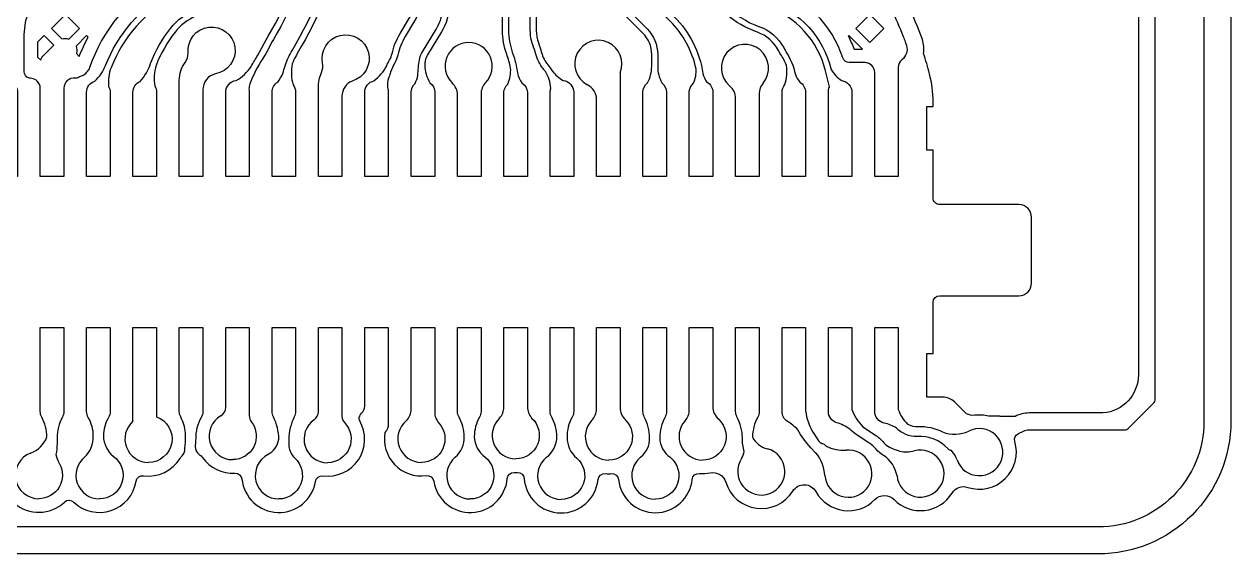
# Model space of a CAD drawing. Extents: x 726 to 3150, y -650 to 148.
# Drawn here: x 2607.3 to 2616.41, y -589.8 to -585.8 of the extents above; entities that cross this region are included whole.
import ezdxf

# ---------------------------------------------------------------- set-up
doc = ezdxf.new("R2010")
doc.units = 0
doc.layers.add('bak_bak_btr2-bcq2792', color=8, linetype='Continuous')
doc.layers.add('bak_outline', color=12, linetype='Continuous')

msp = doc.modelspace()

# ---------------------------------------------------------------- linework, layer by layer
at = {"layer": 'bak_bak_btr2-bcq2792'}
msp.add_line((2607.4049, -586.0521), (2607.4279, -586.0751), dxfattribs=at)
for points in [[(2598.0005, -555.3814), (2598.0005, -549.881, -0.196002), (2602.2464, -539.4663, 0.196006), (2603.017, -537.5762), (2603.017, -506.9827, -0.414216), (2603.8135, -506.1862), (2615.4135, -506.1862, -0.414216), (2616.21, -506.9827), (2616.21, -537.991, -0.202307), (2611.7084, -548.6611, 0.202311), (2611.1935, -549.8813), (2611.1935, -555.3811, 0.202315), (2611.7084, -556.6014, -0.202307), (2616.21, -567.2714), (2616.21, -588.8027, -0.414217), (2615.4135, -589.5993), (2603.8135, -589.5993, -0.414217), (2603.017, -588.8027), (2603.017, -567.6862, 0.196007), (2602.2464, -565.7962, -0.196002)], [(2607.5082, -585.8358), (2607.5877, -585.9153, -0.148865), (2607.6395, -585.9163), (2607.72, -585.8357), (2607.6141, -585.7298)]]:
    msp.add_lwpolyline(points, format="xyb", close=True, dxfattribs=at)
for points in [[(2609.0633, -560.0683, -0.187222), (2611.8109, -567.1484, -0.120762), (2611.8083, -567.1588), (2611.8083, -585.1131, 0.198841), (2611.9724, -585.5094), (2612.2114, -585.7484, -0.160394), (2612.4274, -586.1759, 0.08457), (2612.4579, -586.2406, -0.26797), (2612.5024, -586.3176), (2612.5024, -586.9526), (2612.3246, -586.9526), (2612.3246, -586.3176, -0.221795), (2612.3563, -586.2495, 0.130023), (2612.3756, -586.1422, 0.145827), (2612.1796, -585.7803), (2611.9406, -585.5413, -0.198837), (2611.7633, -585.1131), (2611.7633, -567.1484, -0.12073), (2611.7659, -567.1381, 0.003119), (2611.7649, -566.9908, 0.198397), (2608.6071, -559.6614, -0.034382)], [(2610.4623, -562.449, -0.119188), (2611.599, -567.1483), (2611.599, -585.2292, 0.198909), (2611.7426, -585.5757), (2612.006, -585.8391, -0.198885), (2612.086, -586.0323), (2612.086, -586.1229, 0.124476), (2612.1173, -586.2468, -0.234344), (2612.1524, -586.3176), (2612.1524, -586.9526), (2611.9746, -586.9526), (2611.9746, -586.3176, -0.234151), (2612.0096, -586.2469, 0.124489), (2612.041, -586.1229), (2612.041, -586.0323, 0.198886), (2611.9741, -585.8709), (2611.7107, -585.6076, -0.198911), (2611.554, -585.2292), (2611.553, -566.9948, 0.154555), (2609.5976, -561.1291)], [(2610.7164, -565.0333, -0.050566), (2610.9498, -566.9635), (2610.9508, -567.0016, -0.003403), (2610.96, -568.345), (2610.96, -585.851, 0.086272), (2610.9886, -586.0158, -0.05087), (2611.0279, -586.1746, 0.080048), (2611.0607, -586.2475, -0.242459), (2611.1023, -586.3176), (2611.1023, -586.9526), (2610.9245, -586.9526), (2610.9245, -586.3176, -0.199374), (2610.9545, -586.2563, 0.124478), (2610.9754, -586.1348, 0.035543), (2610.9462, -586.0308, -0.086175), (2610.915, -585.851), (2610.915, -568.345, 0.003403), (2610.9058, -567.0022, -0.015413), (2610.9059, -567.001), (2610.9048, -566.9645, 0.148333), (2609.1858, -561.6673)], [(2609.2102, -567.0331), (2609.2099, -584.8137, -0.198921), (2608.9088, -585.5407), (2608.8865, -585.5632, -0.107688), (2608.6177, -585.7352, 0.012001), (2608.6001, -585.7424, 0.126113), (2608.4422, -585.8635, 0.075288), (2608.2996, -586.115, 0.113512), (2608.2884, -586.27, -0.142267), (2608.3022, -586.3176), (2608.3022, -586.9526), (2608.1244, -586.9526), (2608.1244, -586.3176, -0.300052), (2608.1783, -586.2359, 0.115112), (2608.2573, -586.0996, -0.075514), (2608.407, -585.8355, -0.13818), (2608.6023, -585.693, 0.107632), (2608.8547, -585.5313), (2608.877, -585.5088, 0.198918), (2609.1649, -584.8137), (2609.1652, -567.0331, 0.023929)], [(2609.6498, -567.1433), (2609.6488, -584.2175, -0.133928), (2609.1849, -585.9184, 0.023647), (2609.1481, -585.9883, -0.057461), (2609.1454, -585.9926, -0.028506), (2609.1201, -586.0387), (2609.1045, -586.0631, 0.051206), (2609.0068, -586.2548, 0.028543), (2608.999, -586.2938, -0.068021), (2609.0023, -586.3176), (2609.0023, -586.9526), (2608.8245, -586.9526), (2608.8245, -586.3176, -0.381482), (2608.9033, -586.2292, 0.112943), (2609.0172, -586.1234, -0.022358), (2609.0667, -586.0387), (2609.1462, -585.8954, 0.133915), (2609.6038, -584.2175), (2609.6041, -567.0458)], [(2609.8591, -567.1428), (2609.8581, -584.2176, -0.133917), (2609.3653, -586.0247, 0.023725), (2609.3376, -586.0772, -0.028065), (2609.3364, -586.0793, -0.023714), (2609.3357, -586.0812, 0.011162), (2609.3259, -586.1042, 0.112344), (2609.3327, -586.2619, -0.170865), (2609.3523, -586.3176), (2609.3523, -586.9526), (2609.1745, -586.9526), (2609.1745, -586.3176, -0.26731), (2609.2187, -586.2407, 0.052661), (2609.2564, -586.1762, -0.04935), (2609.2947, -586.0627, -0.031552), (2609.296, -586.0603, -0.02731), (2609.2968, -586.0581, -0.023804), (2609.3266, -586.0017, 0.1339), (2609.8131, -584.2176), (2609.8134, -567.042)], [(2610.2996, -567.1421), (2610.2986, -585.602, -0.134189), (2610.2502, -585.7789), (2610.1799, -585.898, 0.07607), (2610.124, -586.0367, -0.072716), (2610.1007, -586.0957, 0.055272), (2610.0699, -586.1666, -0.021672), (2610.0569, -586.203, 0.002863), (2610.0531, -586.2126, 0.054086), (2610.045, -586.2824, -0.102176), (2610.0523, -586.3176), (2610.0523, -586.9526), (2609.8745, -586.9526), (2609.8745, -586.3176, -0.350437), (2609.9438, -586.2309, 0.115677), (2610.0399, -586.1174, -0.031204), (2610.0617, -586.0732, 0.07287), (2610.0802, -586.0262, -0.075987), (2610.1411, -585.8751), (2610.2115, -585.756, 0.134182), (2610.2536, -585.602), (2610.2538, -567.0343)], [(2610.5114, -567.1418), (2610.5114, -579.9031, -0.060085), (2610.5108, -579.9084), (2610.5104, -585.6591, -0.137229), (2610.4535, -585.8624), (2610.3483, -586.0352, 0.097084), (2610.3316, -586.0803, 0.008393), (2610.3269, -586.1128, 0.118025), (2610.3659, -586.2458, -0.239187), (2610.4023, -586.3176), (2610.4023, -586.9526), (2610.2245, -586.9526), (2610.2245, -586.3176, -0.215897), (2610.2548, -586.2508, 0.054266), (2610.2753, -586.1897, -0.028501), (2610.2872, -586.073, -0.097015), (2610.31, -586.0117), (2610.4151, -585.839, 0.13723), (2610.4654, -585.6591), (2610.4659, -579.9029, -0.046712), (2610.4664, -579.8988), (2610.4657, -567.0308)], [(2608.845, -567.063), (2608.845, -584.6428, -0.268376), (2608.3529, -585.4613, 0.185257), (2607.7971, -586.1312, -0.094293), (2607.7878, -586.1477, 0.032241), (2607.7693, -586.1731, -0.1869), (2607.7398, -586.1949, 0.055641), (2607.7137, -586.2057, -0.129157), (2607.6887, -586.2122, 0.459602), (2607.6022, -586.2872), (2607.6022, -586.9526), (2607.4244, -586.9526), (2607.4244, -586.2872, 0.414244), (2607.3494, -586.2122, -0.109318), (2607.3389, -586.2098, -0.327989), (2607.3032, -586.1614), (2607.3032, -585.9053, -0.156742), (2607.4139, -585.5602, 0.145931), (2607.5567, -585.0826), (2607.5567, -567.5569, 0.040655)], [(2608.9981, -567.1001), (2608.9981, -584.6267, -0.27194), (2608.4303, -585.5933, 0.173601), (2607.9593, -586.1323, 0.118308), (2607.9405, -586.2734, -0.130686), (2607.9522, -586.3176), (2607.9522, -586.9526), (2607.7744, -586.9526), (2607.7744, -586.3176, -0.325803), (2607.8361, -586.2329, 0.119076), (2607.9177, -586.1151, -0.173457), (2608.4085, -585.5539, 0.271916), (2608.9531, -584.6267), (2608.9531, -567.1001, 0.023997)], [(2607.2278, -589.4176, 0.390724), (2607.6073, -589.4115, -0.400848), (2607.6774, -589.4118, 0.605166), (2608.1478, -589.2548, -0.407259), (2608.2047, -589.2124, 0.296343), (2608.48, -589.0819, -0.060175), (2608.4952, -589.0628, 0.196083), (2608.5169, -589.0105, -0.021171), (2608.5199, -588.9666, 0.04261), (2608.5212, -588.9192, -0.013793), (2608.5203, -588.8888, 0.10223), (2608.4846, -588.7688, -0.121227), (2608.4744, -588.7275), (2608.4744, -588.0925), (2608.6522, -588.0925), (2608.6522, -588.7275, -0.134827), (2608.6398, -588.7729, 0.138023), (2608.5979, -588.9352, -0.028355), (2608.5956, -588.9753, 0.008727), (2608.5942, -588.9905, -0.011786), (2608.5942, -588.9914, 0.239041), (2608.6249, -589.0519, -0.085807), (2608.6495, -589.0763, 0.258031), (2608.8938, -589.1931, -0.401898), (2608.9474, -589.2388, 0.875676), (2609.5019, -589.2564, -0.403653), (2609.5585, -589.2142, 0.620256), (2609.8364, -588.7972, -0.123266), (2609.8333, -588.7851, -0.248741), (2609.8498, -588.7409, 0.208324), (2609.8745, -588.6864), (2609.8745, -588.0925), (2610.0523, -588.0925), (2610.0523, -588.8232, -0.198247), (2610.0264, -588.8859, 0.50689), (2610.338, -589.2122, -0.407289), (2610.3949, -589.2546, 0.885783), (2610.9502, -589.2343, -0.402663), (2611.003, -589.1878, 0.022047), (2611.0276, -589.1877, -0.392872), (2611.0782, -589.2348, 0.915091), (2611.6357, -589.2421, -0.412881), (2611.6911, -589.1967, 0.023501), (2611.7173, -589.1979, 0.016939), (2611.7361, -589.1972, -0.402676), (2611.7902, -589.2424, 0.898567), (2612.3467, -589.2411, -0.408887), (2612.4015, -589.1959, 0.072456), (2612.4821, -589.1911, -0.38864), (2612.6002, -589.2612, 0.646197), (2613.1059, -589.3285, -0.571468), (2613.2809, -589.3331, 0.501878), (2613.7256, -589.3933, -0.419399), (2613.8707, -589.393, 0.486894), (2614.3083, -589.3435, -0.346833), (2614.4267, -589.3005, 0.60717), (2614.782, -588.9533, -0.37151), (2614.8089, -588.8938), (2614.8476, -588.8759, -0.10736), (2614.8897, -588.8667), (2615.6084, -588.8667, 0.198619), (2615.6437, -588.8521), (2615.828, -588.6683, 0.199282), (2615.8427, -588.6329), (2615.8427, -567.1464, 0.033094)], [(2612.2516, -567.1474), (2612.2516, -585.0178, 0.198501), (2612.4622, -585.5273), (2612.5912, -585.6565, 0.112352), (2612.8558, -585.823, -0.188639), (2613.0372, -585.9811, 0.02525), (2613.0516, -586.0059, -0.094628), (2613.1253, -586.1838, 0.052132), (2613.1582, -586.2407, -0.267015), (2613.2024, -586.3176), (2613.2024, -586.9526), (2613.0246, -586.9526), (2613.0246, -586.3176, -0.182643), (2613.0468, -586.2588, 0.115479), (2613.0579, -586.1149, 0.05108), (2613.0139, -586.0304, -0.025178), (2612.9972, -586.0017, 0.188519), (2612.8406, -585.8653, -0.023479), (2612.7724, -585.8375, -0.087405), (2612.5594, -585.6883), (2612.4304, -585.5591, -0.198503), (2612.2066, -585.0179), (2612.2066, -567.1474, 0.202305)], [(2612.4609, -567.1474), (2612.4609, -584.9754, 0.122757), (2612.5371, -585.2803, 0.074268), (2612.6105, -585.3794), (2612.7411, -585.5103, 0.111528), (2612.9262, -585.6256, -0.250908), (2613.397, -586.1461, 0.126129), (2613.4752, -586.2295, -0.375303), (2613.5522, -586.3176), (2613.5522, -586.9526), (2613.3744, -586.9526), (2613.3744, -586.3176, -0.113849), (2613.3833, -586.2787), (2613.3834, -586.2767), (2613.353, -586.1557, 0.250393), (2612.911, -585.668, -0.023501), (2612.8609, -585.6478, -0.088755), (2612.7056, -585.5381), (2612.5787, -585.4112, -0.074398), (2612.4973, -585.3013, -0.025196), (2612.4675, -585.2382, -0.097286), (2612.4159, -584.9754), (2612.4159, -567.1474, 0.202305)], [(2613.8483, -567.1469), (2613.8483, -585.6878, -0.020524), (2613.9399, -585.8974, -0.003828), (2613.9549, -585.9367), (2613.9647, -585.9636, -0.30902), (2613.9293, -586.0728, 0.223381), (2613.9022, -586.1306), (2613.9022, -586.9526), (2613.7244, -586.9526), (2613.7244, -586.1689, 0.410099), (2613.6504, -586.0939), (2613.5323, -586.0938, -0.324155), (2613.4841, -586.0588, 0.231826), (2612.9603, -585.5232, -0.022759), (2612.9247, -585.5088, -0.081977), (2612.8209, -585.4372, -0.028088), (2612.8171, -585.4331, -0.010633), (2612.8157, -585.4318), (2612.6764, -585.2896, -0.07502), (2612.6318, -585.2285, -0.024865), (2612.6089, -585.18, -0.09684), (2612.5687, -584.976), (2612.5687, -567.1474, 0.159973)], [(2615.7152, -567.1469), (2615.7152, -588.4507, -0.391957), (2615.448, -588.7392), (2614.8897, -588.7392, 0.120041), (2614.7843, -588.7649), (2614.672, -588.7649), (2614.6703, -588.7631), (2614.5834, -588.7631, 0.093247), (2614.48, -588.7565, -0.153559), (2614.4163, -588.7448), (2614.3269, -588.6554, 0.197537), (2614.239, -588.6193), (2614.1174, -588.6193), (2614.1174, -588.2907), (2614.1653, -588.2907), (2614.1653, -587.9035, -0.414107), (2614.2153, -587.8535), (2614.3954, -587.8535), (2614.3954, -587.854), (2614.813, -587.854, 0.414238), (2614.908, -587.759), (2614.908, -587.2609, 0.414236), (2614.813, -587.1659), (2614.2153, -587.1659, -0.414254), (2614.1653, -587.1159), (2614.1653, -586.7544), (2614.1174, -586.7544), (2614.1174, -586.4258), (2614.1653, -586.4258), (2614.1653, -586.391, 0.064068), (2614.1379, -586.1779, 0.013699), (2614.0937, -586.026, 0.117381), (2614.0845, -585.9203, 0.02431), (2613.9758, -585.6587)], [(2607.4546, -567.5604), (2607.4546, -585.0823, -0.1504), (2607.3214, -585.5153, 0.150348), (2607.2014, -585.9053), (2607.2014, -586.1168, 0.125999), (2607.2423, -586.2769, -0.119415), (2607.2522, -586.3176), (2607.2522, -586.9526), (2607.0744, -586.9526), (2607.0744, -586.3176, -0.12817), (2607.0857, -586.2742, 0.12365), (2607.1252, -586.1169), (2607.1252, -585.9053, -0.150444), (2607.2585, -585.4722, 0.1503), (2607.3784, -585.0823), (2607.3784, -567.5579, 0.040679)], [(2611.1693, -568.3443), (2611.1693, -585.851, 0.086524), (2611.1858, -585.9454, -0.018859), (2611.2089, -586.0182, 0.104495), (2611.2569, -586.1114, -0.024951), (2611.2908, -586.1575, 0.098148), (2611.3725, -586.2291, -0.384505), (2611.4523, -586.3176), (2611.4523, -586.9526), (2611.2745, -586.9526), (2611.2745, -586.3176, -0.08659), (2611.2798, -586.2875, 0.12128), (2611.2381, -586.1605, 0.012586), (2611.2219, -586.1396, -0.104497), (2611.1654, -586.0299, 0.018805), (2611.1434, -585.9604, -0.086392), (2611.1243, -585.851), (2611.1243, -568.3443, 0.003401)], [(2607.4279, -586.0751, -0.128283), (2607.4507, -586.0365), (2607.5259, -585.9613), (2607.4543, -585.8897), (2607.4049, -585.9391), (2607.4049, -586.0521)], [(2607.7195, -586.0472, -0.030424), (2607.786, -585.9017), (2607.7739, -585.8896), (2607.695, -585.9686)], [(2608.5411, -586.0208, -2.30909), (2608.7472, -586.1783, 0.344824), (2608.6523, -586.2996), (2608.6522, -586.9526), (2608.4744, -586.9526)], [(2609.5565, -586.0989, -2.298419), (2609.7796, -586.2329, 0.30364), (2609.7023, -586.3485), (2609.7023, -586.9526), (2609.5245, -586.9526)], [(2613.5249, -585.8933, -0.028399), (2613.5683, -585.9922), (2613.6312, -585.9923)], [(2607.695, -585.9686, -0.163933), (2607.6976, -586.0253), (2607.7195, -586.0472)], [(2608.4744, -586.9526), (2608.4744, -586.2281, -0.156162), (2608.5179, -586.0925, 0.154328), (2608.5411, -586.0208)], [(2609.5245, -586.9526), (2609.5245, -586.2838, -0.10186), (2609.5481, -586.169, 0.14413), (2609.5565, -586.0989)], [(2611.8023, -586.1705), (2611.8023, -586.3176), (2611.8024, -586.3176), (2611.8024, -586.9526), (2611.6246, -586.9526), (2611.6245, -586.3709, 0.276821), (2611.5565, -586.2619, -0.054247), (2611.552, -586.2589)], [(2610.7854, -586.2461, 0.188373), (2610.7523, -586.3309), (2610.7523, -586.9526), (2610.5745, -586.9526), (2610.5745, -586.3388, 0.210679), (2610.534, -586.2463)], [(2612.8812, -586.2481, 0.175023), (2612.8524, -586.328), (2612.8524, -586.9526), (2612.6746, -586.9526), (2612.6746, -586.3663, 0.2271), (2612.6281, -586.2688)], [(2607.3521, -589.0421, 0.21442), (2607.4751, -588.9202, 0.119957), (2607.4355, -588.7705, -0.126973), (2607.4244, -588.7275), (2607.4244, -588.0925), (2607.6022, -588.0925), (2607.6022, -588.7275, -0.12554), (2607.5914, -588.7701, 0.125451), (2607.5514, -588.9268), (2607.5514, -588.9696, -0.05616), (2607.542, -589.0534, 0.082143), (2607.5671, -589.1175, -0.036348), (2607.5696, -589.1224, -0.572177), (2607.4142, -589.3867)], [(2607.7603, -589.0713, 0.214805), (2607.8252, -588.9139, 0.133152), (2607.7871, -588.7733, -0.136168), (2607.7744, -588.7275), (2607.7744, -588.0925), (2607.9522, -588.0925), (2607.9522, -588.7275, -0.133906), (2607.9399, -588.7726, 0.133425), (2607.9014, -588.9134, 0.212409), (2607.9745, -589.0652, -0.73038), (2607.8714, -589.3879)], [(2608.1244, -588.8015), (2608.1244, -588.0925), (2608.3022, -588.0925), (2608.3022, -588.7678, -0.840024), (2608.2418, -589.1128)], [(2608.7874, -588.7602, 0.266097), (2608.8245, -588.6956), (2608.8245, -588.0925), (2609.0023, -588.0925), (2609.0023, -588.7587, 0.177998), (2609.0199, -588.8075, -0.616918), (2608.8773, -589.0915)], [(2609.1422, -589.0534, 0.236404), (2609.2253, -588.9371, 0.115929), (2609.1843, -588.7681, -0.119182), (2609.1745, -588.7275), (2609.1745, -588.0925), (2609.3523, -588.0925), (2609.3523, -588.7275, -0.119187), (2609.3425, -588.7681, 0.117735), (2609.3015, -588.9398), (2609.3015, -588.9919, 0.155243), (2609.3447, -589.0785, -0.687292), (2609.2258, -589.3884)], [(2609.4922, -588.7904, 0.246051), (2609.5245, -588.7288), (2609.5245, -588.0925), (2609.7023, -588.0925), (2609.7023, -588.7648, 0.173738), (2609.7204, -588.812, -0.664898), (2609.5936, -589.1144)], [(2610.1883, -588.7979, 0.197823), (2610.2245, -588.7098), (2610.2245, -588.0925), (2610.4023, -588.0925), (2610.4023, -588.7318, 0.185588), (2610.4345, -588.8155, -0.045341), (2610.4372, -588.8191, -0.640166), (2610.302, -589.1123)], [(2610.5581, -589.0735, 0.224186), (2610.6253, -588.9182, 0.131075), (2610.5862, -588.7716, -0.130574), (2610.5745, -588.7275), (2610.5745, -588.0925), (2610.7523, -588.0925), (2610.7523, -588.7275, -0.130991), (2610.7405, -588.7718, 0.130538), (2610.7015, -588.9177, 0.230921), (2610.7823, -589.0717, -0.709249), (2610.6713, -589.3884)], [(2610.893, -588.7783, 0.183628), (2610.9245, -588.6953), (2610.9245, -588.0925), (2611.1023, -588.0925), (2611.1023, -588.6932, 0.185719), (2611.1345, -588.777, -0.684143), (2611.0144, -589.0859)], [(2611.2474, -589.0739, 0.22407), (2611.3253, -588.9178, 0.131082), (2611.286, -588.7713, -0.129389), (2611.2745, -588.7275), (2611.2745, -588.0925), (2611.4523, -588.0925), (2611.4523, -588.7275, -0.130987), (2611.4406, -588.7718, 0.135231), (2611.4015, -588.9231, 0.224094), (2611.4758, -589.0811, -0.688694), (2611.3573, -589.3915)], [(2611.5895, -588.7941, 0.189659), (2611.6245, -588.7095), (2611.6246, -588.0925), (2611.8024, -588.0925), (2611.8024, -588.6993, 0.204032), (2611.8407, -588.7894, -0.050494), (2611.8439, -588.7932, -0.665491), (2611.7173, -589.0958)], [(2611.9572, -589.0729, 0.233373), (2612.0254, -588.9266, 0.12615), (2611.9849, -588.7691, -0.122264), (2611.9746, -588.7275), (2611.9746, -588.0925), (2612.1524, -588.0925), (2612.1524, -588.7275, -0.126959), (2612.1413, -588.7705, 0.124769), (2612.1016, -588.9265, 0.240228), (2612.1793, -589.073, -0.709206), (2612.0683, -589.3897)], [(2612.2928, -588.7982, 0.18425), (2612.3246, -588.7149), (2612.3246, -588.0925), (2612.5024, -588.0925), (2612.5024, -588.6909, 0.213325), (2612.544, -588.7841, -0.055187), (2612.5477, -588.7881, -0.677385), (2612.4252, -589.0948)], [(2612.6746, -588.7275), (2612.6746, -588.0925), (2612.8524, -588.0925), (2612.8524, -588.7275, -0.127893), (2612.8411, -588.7708, 0.117996), (2612.8017, -588.9201, 0.234831), (2612.9133, -589.0087)], [(2613.0246, -588.7275), (2613.0246, -588.0925), (2613.2024, -588.0925), (2613.2024, -588.7221, 0.109983), (2613.2642, -588.8951), (2613.2991, -588.9505, 0.024576), (2613.3227, -588.9683, -0.192845), (2613.3487, -588.9795), (2613.3586, -588.9894, 0.128537), (2613.5081, -589.0205)], [(2613.3744, -588.7275), (2613.3744, -588.0925), (2613.5522, -588.0925), (2613.5522, -588.7127, 0.108854), (2613.6353, -588.8433), (2613.7232, -588.9015, -0.066297), (2613.7937, -588.9634, 0.105574), (2613.8417, -588.9995, 0.021391), (2613.8871, -589.0178, -0.016697), (2613.9138, -589.0284, 0.116084), (2614.0222, -589.0254)], [(2613.7244, -588.7275), (2613.7244, -588.0925), (2613.9022, -588.0925), (2613.9022, -588.7135, 0.119743), (2613.9724, -588.8223, 0.143796), (2614.0525, -588.8414, -0.135031), (2614.2367, -588.8823, 0.206388), (2614.4349, -588.8755)], [(2612.7198, -589.0827, 0.089549), (2612.7385, -589.0291, -0.064912), (2612.7254, -588.9277, 0.125668), (2612.6847, -588.7687, -0.120929), (2612.6746, -588.7275)], [(2613.3481, -589.2105, 0.155825), (2613.2797, -589.04, -0.073723), (2613.2707, -589.0334), (2613.2631, -589.0257, -0.086093), (2613.2556, -589.0151, -0.028945), (2613.2524, -589.0122, -0.006645), (2613.2415, -589.001, -0.069036), (2613.1448, -588.8661, 0.060184), (2613.0658, -588.8026, -0.256698), (2613.0246, -588.7275)], [(2613.8931, -589.2135, 0.20371), (2613.791, -589.0589, -0.081665), (2613.7361, -589.0132, 0.065933), (2613.6809, -588.9649), (2613.584, -588.9008, -0.05935), (2613.5361, -588.8603, 0.075887), (2613.4385, -588.8129, -0.33376), (2613.3744, -588.7275)], [(2614.346, -589.092, 0.080206), (2614.305, -589.0236), (2614.2969, -589.0214, -0.148213), (2614.278, -589.0099, 0.236561), (2614.0449, -588.9178, -0.196779), (2613.889, -588.8539, 0.092561), (2613.7963, -588.8148, -0.35911), (2613.7244, -588.7275)]]:
    msp.add_lwpolyline(points, format="xyb", dxfattribs=at)
msp.add_lwpolyline([(2613.5824, -585.8357), (2613.6884, -585.9417), (2613.7504, -585.8798), (2613.7943, -585.8359), (2613.6883, -585.7298)], close=True, dxfattribs=at)
msp.add_lwpolyline([(2613.6312, -585.9923), (2613.5285, -585.8896), (2613.5249, -585.8933)], dxfattribs=at)
for centre, radius, start, end in [((2610.6596, -586.1205), 0.1778, 315.03248, 225.05185), ((2611.6378, -586.1032), 0.1778, 337.7531, 241.1581), ((2612.7445, -586.1342), 0.178, 320.18362, 229.15148), ((2608.2418, -588.935), 0.1778, 131.29974, 269.99998), ((2608.8773, -588.9137), 0.1778, 120.35581, 270.00166), ((2609.5936, -588.9365), 0.1778, 124.75233, 270.004), ((2610.302, -588.9345), 0.1778, 129.76084, 269.99993), ((2611.0144, -588.9081), 0.1778, 133.08958, 270), ((2611.7172, -588.9179), 0.1779, 135.88651, 270.01371), ((2612.4251, -588.917), 0.1778, 138.07806, 270.00559), ((2614.5143, -589.0346), 0.1778, 198.84368, 116.51841), ((2607.4142, -589.2088), 0.1779, 110.4321, 270.00562), ((2607.8714, -589.2101), 0.1778, 128.6726, 270.00008), ((2609.2257, -589.2105), 0.1779, 117.99203, 270.00962), ((2610.6713, -589.2106), 0.1778, 129.53038, 270.00001), ((2611.3573, -589.2137), 0.1778, 128.1768, 270.00079), ((2612.0683, -589.2118), 0.1779, 128.64628, 270.00972), ((2612.8681, -589.1807), 0.1778, 146.56332, 75.29765), ((2613.5256, -589.1976), 0.1779, 184.15299, 95.64116), ((2614.0701, -589.1967), 0.1778, 185.4219, 105.61623)]:
    msp.add_arc(centre, radius, start, end, dxfattribs=at)
at = {"layer": 'bak_outline'}
msp.add_lwpolyline([(2603.8135, -505.9827), (2615.4135, -505.9827, -0.414215), (2616.4135, -506.9827), (2616.4135, -537.9908, -0.202312), (2611.8504, -548.8069, 0.202309), (2611.397, -549.8813), (2611.397, -555.3811, 0.202309), (2611.8504, -556.4556, -0.202312), (2616.4135, -567.2716), (2616.4135, -588.8027, -0.414215), (2615.4135, -589.8027), (2603.8135, -589.8027, -0.414215), (2602.8135, -588.8027), (2602.8135, -567.6862, 0.196013), (2602.1008, -565.9384, -0.196007), (2597.797, -555.3811), (2597.797, -549.8813, -0.196007), (2602.1008, -539.324, 0.196013), (2602.8135, -537.5762), (2602.8135, -506.9827, -0.414215)], format="xyb", close=True, dxfattribs=at)

doc.saveas('drawing.dxf')
